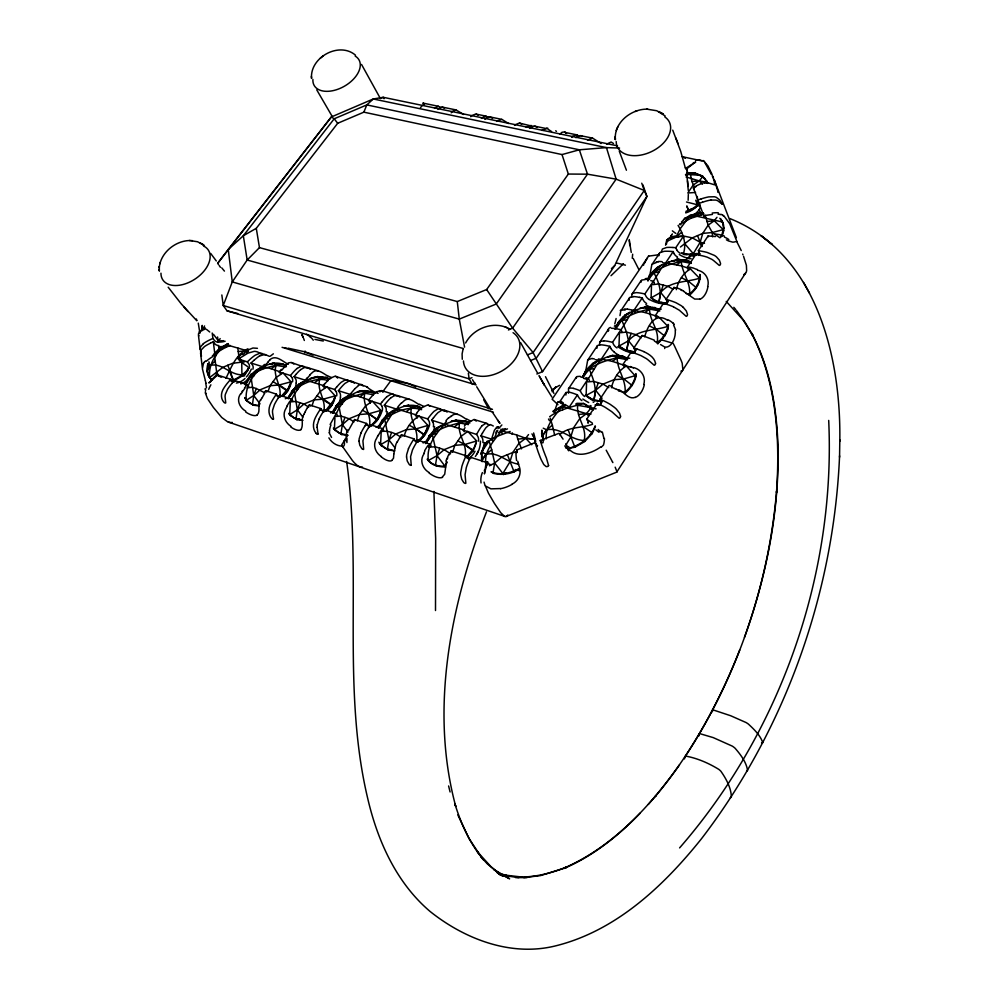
<?xml version="1.0" encoding="UTF-8"?>
<svg xmlns="http://www.w3.org/2000/svg" width="999" height="999" viewBox="0 0 999 999"><rect width="100%" height="100%" fill="white"/><g stroke="black" fill="none" stroke-linecap="round" stroke-linejoin="round"><path stroke-width="1.5" d="M201.249 354.195L200.225 348.251A9.678 6.956 -2.8 0 1 200.849 346.516L203.421 343.693M205.332 380.432L202.397 368.743L203.459 363.299M686.063 293.494L688.96 294.218C695.341 289.822 700.012 282.292 699.812 274.4M393.818 454.095L393.531 458.141L392.058 460.152M423.863 104.47L423.813 103.784A10.502 3.472 -26.9 0 0 423.626 103.372M201.486 356.243L200.624 351.598A9.69 6.856 -4.9 0 1 201.249 349.875L204.495 346.553A40.709 28.821 -4.8 0 1 210.439 343.181M393.818 453.871L395.854 444.53A27.835 18.082 -72.7 0 1 396.79 442.47L397.24 441.72M435.502 610.526L435.651 538.536L433.891 491.433M568.568 393.181L568.518 388.748M665.559 245.217L666.72 240.022M346.641 461.476C362.3 572.927 341.471 687.424 367.557 797.776C377.372 840.321 396.216 882.691 430.119 911.488C464.572 938.973 510.427 956.717 554.657 946.103C615.434 931.418 663.373 886.363 701.398 838.835L702.309 837.649C785.601 728.571 833.74 592.807 839.572 455.819M839.797 441.321C841.183 357.18 816.595 253.109 729.769 218.531M839.56 457.217L839.809 439.797M202.285 327.772L202.248 329.695L202.235 325.387L201.973 327.347M244.655 361.8L232.642 363.274L227.809 365.259L233.704 380.906L242.632 375.736L241.908 374.762C230.17 375.087 222.165 362.712 210.377 365.384L207.929 363.686C206.269 369.155 206.756 375.674 211.401 379.57L209.628 377.597C208.142 363.786 216.908 350.799 228.172 343.619L219.38 348.701L216.071 352.722L226.448 345.429L226.024 344.867M688.336 194.455L688.136 200.237M652.871 299.325L659.377 302.822L666.608 303.409L656.768 301.261L651.098 297.864L651.473 286.276M620.754 347.577L627.272 351.198L634.527 351.898L624.65 349.613L618.993 346.066L619.392 334.303M210.364 378.559C206.456 374.076 207.08 367.545 209.291 362.437L208.866 361.875M587.887 396.965L594.417 400.736L601.685 401.536L591.77 399.113L586.126 395.404L586.55 383.466M485.739 463.386C484.253 449.725 495.192 439.41 502.684 429.383L505.394 428.646M541.733 432.38L541.833 430.107L543.219 439.11L542.007 432.842M546.328 438.886C544.892 425.349 555.594 414.997 563.224 405.194L563.823 406.243L558.616 408.429L554.145 411.888L553.546 410.839L563.224 405.194M438.848 426.748L436.488 428.171L432.242 434.09L437.038 455.669L445.641 466.995C439.41 466.933 432.292 465.846 428.371 460.489C426.286 446.116 435.377 433.828 444.892 424.138L464.036 429.982M482.192 461.725L481.605 451.935L489.098 441.058L491.708 449.737L486.088 454.333L481.568 460.714L481.605 451.935L485.639 442.932L496.728 436.488L510.177 431.443M608.054 330.169L608.403 331.218M683.528 219.48L690.059 215.859L696.078 216.046L722.514 222.015L723.551 227.847L721.515 236.663C724.625 231.268 724.75 224.101 720.791 219.106L722.989 223.152M381.268 445.666L379.508 443.369L385.602 448.401L394.717 450.849L388.112 449.962L381.268 445.666L380.582 444.68L381.193 431.568C388.186 430.244 395.229 433.141 400.849 437.175M335.077 430.369L333.366 428.109L339.21 433.004L348.077 435.377L341.67 434.553L335.077 430.369L334.378 429.383L334.94 417.932M575.711 403.946L577.672 405.282C576.111 417.757 587.262 427.634 584.165 440.459L584.765 441.508L574.9 447.252L569.118 448.214C580.469 445.067 591.121 437.25 595.129 425.861M290.384 415.572L288.711 413.349L294.318 418.119L302.934 420.417L296.728 419.63L290.384 415.572L289.673 414.585L290.247 403.334M247.103 401.236L244.693 397.565C247.04 402.972 253.259 405.382 258.816 405.369L259.228 405.931L253.209 405.182L246.366 400.262C243.519 380.419 265.859 355.02 286.114 365.572M667.394 262.625L676.56 259.653L681.218 261.488C682.155 273.389 691.271 282.879 689.435 295.317C695.179 290.072 700.786 283.142 700.024 274.887M670.591 238.549L670.729 236.326L672.364 233.903M657.567 343.793C662.936 338.823 668.106 332.667 668.481 325.037L668.194 324.413C667.457 331.743 663.086 338.574 657.067 342.707C659.914 330.232 649.437 321.066 649.587 309.103L645.054 306.955L634.34 310.552L629.682 315.622L620.729 330.369M355.532 55.22C339.273 41.184 309.89 57.293 311.538 78.272M632.267 258.304L632.667 254.196M661.326 252.085L662.399 249.026L666.608 247.49A24.613 13.337 28 0 1 667.32 247.427L668.905 247.365A55.082 29.57 27.5 0 1 672.939 247.49M603.221 358.678C610.551 354.932 619.767 354.058 627.147 358.142L618.319 356.106L610.264 355.919L612.799 355.357L617.17 357.829C617.157 370.379 626.823 380.557 624.949 393.431C630.444 388.336 635.676 382.018 636.138 374.225L635.839 373.601C635.002 381.106 630.581 388.099 624.412 392.357L618.481 390.884M484.415 473.688L486.188 462.45M687.187 172.253C686.201 176.286 701.373 173.826 702.909 176.473L707.791 183.416L706.668 180.881M198.376 333.916L198.888 335.851M666.445 244.268L666.495 243.881A12.812 8.479 10.3 0 1 667.844 240.796M730.294 797.652A8.192 3.047 33.6 0 0 731.343 797.077C731.231 787.961 726.098 778.658 720.866 771.228A8.254 3.122 33.7 0 0 718.793 769.367C708.853 763.261 697.614 758.341 686.151 756.168A8.229 3.097 34 0 0 684.802 756.855L684.54 758.878M679.357 224.625L690.871 218.282L690.134 215.422L700.374 212.575L703.845 213.574M674.138 253.734L673.201 251.573L670.354 251.361A51.873 27.847 27.7 0 0 665.609 251.236A27.348 14.798 28 0 0 664.01 251.361L660.239 252.522A10.215 5.519 28.1 0 0 659.253 253.621L658.841 255.781M216.308 375.736L216.721 372.877L214.31 353.733L219.38 348.701L228.172 343.619M205.419 391.396L205.719 389.685M619.967 315.609L620.754 311.238M671.615 235.177L671.241 237.437L670.729 236.326C674.4 239.485 681.206 234.103 683.816 237.562M491.708 449.737L494.667 463.024L493.056 472.402L493.681 473.414C502.272 475.512 511.638 473.951 519.055 469.168L518.793 468.718C510.414 473.201 500.137 475.661 491.046 471.79L493.681 473.414M678.084 225.449C683.179 233.604 686.738 243.856 683.466 253.371L683.978 254.483L693.793 254.832L698.875 253.471L688.348 254.245L681.393 253.009L683.978 254.483M346.903 442.557L347.053 438.536M667.944 240.796L675.973 237.175L680.269 228.709L690.134 215.422L685.426 218.207L681.418 222.053M317.27 424.762L319.018 419.243M594.417 400.736L593.868 399.675L595.591 390.284L598.326 382.754L603.046 384.116L608.778 387.637M707.629 286.688C709.927 279.333 705.119 271.591 697.552 270.205M593.868 399.675C597.439 389.36 593.294 378.658 589.248 369.118L592.619 363.524L594.967 362.1L595.292 362.724L589.023 367.944L583.154 375.861C586.088 368.856 592.007 362.899 599.213 360.402M627.272 351.198L626.748 350.125L628.496 340.796L631.193 333.366L635.913 334.628L641.221 337.824M626.748 350.125L628.508 340.796C638.448 328.833 654.532 330.956 667.832 326.336L668.331 327.422M659.377 302.822L658.878 301.723C662.362 291.895 658.653 281.381 653.833 272.677L656.768 267.744L659.053 266.383L659.34 267.02L653.259 272.065L647.677 279.583C650.499 272.652 656.493 267.083 663.423 264.385M658.878 301.723L660.651 292.457C670.441 280.607 686.288 282.542 699.475 278.221L699.949 279.333M643.756 384.465C646.203 376.86 640.983 369.131 633.354 367.557M482.23 452.947L483.591 448.101L487.337 441.009M476.123 443.444L473.201 450.974L467.719 456.88L467.345 456.293L474.075 447.952L476.648 440.971L468.793 432.455M484.465 473.663L484.915 471.678M518.993 470.766L519.355 469.13M398.539 408.541C405.582 405.007 414.573 403.646 421.578 408.017L413.686 405.906L403.633 406.256L408.441 405.157L411.438 407.867C408.579 419.817 419.518 429.757 416.346 442.02C421.928 438.136 426.436 432.117 427.909 425.437L420.242 417.082M336.263 414.11C341.82 399.163 359.141 384.465 374.95 393.406L367.332 391.371L357.517 391.733L362.2 390.646L364.872 393.231C361.613 404.845 372.427 414.722 369.23 426.66C374.737 422.864 379.245 416.97 380.781 410.414L373.414 402.347M687.025 173.164L686.763 173.988A6.069 4.171 -53.9 0 1 686.35 174.9L685.489 174.713M334.59 398.201L331.643 405.307L326.248 410.876L325.849 410.302L333.691 400.399L335.177 395.879L327.984 387.962M214.31 353.733L225.487 347.477L226.199 344.68L248.464 351.173M585.814 370.579L587.662 360.302L597.19 346.029M649.887 274.912L651.835 264.747L659.44 253.321M281.693 395.941L288.286 388.236L291.021 381.805L284.003 374.026M463.199 348.539L462.1 353.921L462.275 359.278M491.608 438.998L494.38 430.319L496.84 426.985A13.287 5.245 85.6 0 1 498.563 427.072M485.239 470.429L487.712 461.738L486.213 462.35L470.379 457.205L468.206 462.287A52.635 27.235 -81.5 0 0 467.632 463.761L467.195 464.922A31.319 16.346 -81.7 0 0 466.271 467.707L465.072 474.775L465.846 483.179A1.811 0.849 43.2 0 1 465.459 483.379A1.961 0.912 41.1 0 1 463.686 482.455L461.738 479.283L460.764 474.962A10.702 5.769 -81.7 0 1 460.764 472.302L461.913 466.271A45.617 23.689 -81.5 0 1 464.635 458.991L466.021 455.781L451.098 450.936L449.088 454.857M548.563 465.497L546.403 457.992A10.739 1.111 67.7 0 1 545.367 455.457L543.568 450.799A43.844 5.245 67.6 0 1 541.158 443.381L540.247 440.459L559.053 433.304M693.793 254.832L693.294 253.709L700.162 242.257L702.772 233.391L708.179 225.112L714.223 220.767L716.982 217.282M647.689 109.141C631.568 108.666 613.811 122.44 615.359 139.585L615.222 136.763L615.322 139.473M644.68 336.813C648.089 324.063 655.968 312.362 667.494 320.217M676.323 289.673C678.159 281.306 682.841 273.251 690.471 268.981L699.475 278.221M611.475 387.712C613.411 378.933 618.418 370.604 626.311 365.996L635.963 376.673M452.709 451.973L454.807 445.354L460.964 436.401L467.819 431.393M446.441 461.188L444.717 474.238L442.32 477.01M404.183 436.201C406.206 427.797 411.75 420.292 419.293 416.034M357.28 420.941L359.353 414.56L365.509 405.956L372.365 401.186M312.025 405.769L313.961 399.912L320.105 391.483L326.96 386.825M318.044 433.966L317.12 427.272M268.094 391.483L270.017 385.726L276.136 377.46L283.004 372.914M225.949 378.321C231.468 366.995 235.739 354.67 247.927 348.776M482.392 433.179L480.944 435.789L491.558 439.16L494.642 437.899L496.328 433.379M744.467 637.337C766.483 575.811 779.62 510.514 777.984 444.98L778.021 446.466C776.673 407.505 770.154 367.694 751.473 333.017L752.647 335.04L742.994 319.83L726.223 301.398M660.651 292.445L663.286 285.115L668.006 286.301L673.289 289.41M391.571 432.542L388.911 439.872L387.437 448.976L388.112 449.962M450.574 453.796L444.155 449.65L439.747 448.214L437.038 455.669L435.502 464.91L436.151 465.909M308.691 407.142L303.933 404.033L299.937 402.722L297.352 409.815L296.016 418.656L296.728 419.63L299.613 418.906M354.008 421.903L349.126 418.731L344.992 417.382L342.37 424.6L340.971 433.566L341.67 434.553M264.81 392.832L256.306 388.524L253.746 395.504L252.485 404.208L253.209 405.182M616.246 130.544L616.833 128.983M426.136 443.356L432.904 432.555L441.246 425.337M486.488 511.813C450.824 604.407 429.383 708.641 455.744 806.43L454.97 804.058C461.101 824.063 469.992 843.506 483.391 859.727L481.143 857.08L487.2 863.735L500.249 874.774L496.99 872.464M260.452 399.975C257.005 404.37 260.989 411.263 257.143 414.96M391.795 412.237L391.408 411.65L393.768 410.277L385.552 417.37L378.758 427.947L378.371 427.372C381.493 419.468 387.812 412.749 395.779 409.69M348.439 430.494L354.558 419.555L366.533 423.451L367.844 425.387A5.807 3.721 -71.6 0 0 370.092 426.598M739.697 650.062C719.13 702.759 691.57 753.096 655.182 796.565L656.131 795.416L648.289 804.432M447.302 458.878L447.727 457.842M614.947 329.245C617.382 321.94 623.014 315.884 629.745 312.3L621.503 319.443L615.784 327.16M218.594 264.66L217.657 263.324L228.247 249.488L243.331 235.752L256.281 228.309L337.687 123.289L363.861 112.163L366.808 104.907L373.276 98.976L383.266 97.303L617.532 145.866M348.139 396.141L339.735 402.672L332.942 413.049L332.542 412.475C335.701 404.757 341.933 398.289 349.638 395.08M584.765 441.508L592.257 433.479L595.466 426.473M303.958 414.285C300.512 418.856 303.921 425.312 300.899 429.607M330.132 424.463L336.238 413.598L324.525 409.79L322.665 412.637A42.358 27.435 -71.8 0 0 318.981 419.218M289.51 396.453L288.599 398.626L288.187 398.052C291.159 391.046 296.691 385.164 303.384 381.606L295.392 388.461L289.198 396.029M408.479 448.688L406.718 454.408A10.415 6.444 -72.6 0 0 406.568 456.98M411.213 465.134L410.577 456.705L412.462 450A43.869 26.461 -72.4 0 1 416.133 443.169L417.932 440.159L430.094 444.318M261.713 367.22L255.794 370.567L248.626 377.784L249.35 378.758L245.642 384.652L245.217 384.091C248.252 377.222 253.709 371.453 260.314 367.944M360.976 433.054L359.19 438.661A10.24 6.593 -71.8 0 0 359.053 441.196M425.749 442.769C428.833 434.677 435.252 427.697 443.494 424.812M418.593 440.447L418.968 441.021L424.425 435.239L427.36 427.859M497.14 431.518L497.714 430.332M536.863 374.001L542.557 371.653L614.697 265.622L646.902 196.441L642.881 184.84M371.453 425.124L371.84 425.699L377.26 420.03L380.207 412.787M424.038 453.808C419.28 460.402 422.652 468.968 429.283 472.639M643.543 265.147L643.843 264.535M617.994 126.486L617.22 128.034M291.383 381.805A16.833 10.452 -74 0 1 282.13 396.478L287.462 391.059L290.422 384.091M304.895 412.312L305.394 411.376A54.008 36.364 -73.7 0 1 307.43 407.604M644.492 263.224L644.855 262.525M658.816 254.733L648.538 256.144M587.912 379.483L597.04 364.448L601.86 359.153L612.524 361.413L626.311 365.996M652.797 282.405L661.575 267.932L665.184 264.023M381.83 430.344L391.808 414.348L397.127 409.028L416.421 414.972M291.046 400.549C294.73 392.907 299.638 385.714 306.206 380.257L324.213 385.801M644.992 262.262L645.841 260.702M286.963 406.431L287.375 405.681M377.684 436.213L378.209 435.252M478.583 441.158A5.957 3.034 -83.3 0 0 477.797 436.413L476.585 434.415L478.471 431.081A41.334 21.341 -82 0 1 482.155 425.562M240.846 393.519C235.901 399.625 239.598 407.692 245.729 411.138M515.496 469.493L514.135 471.965L507.392 454.695L512.812 452.497L517.095 452.135M645.079 279.595L641.758 280.032L640.996 282.205M646.091 260.264L647.464 257.942M581.868 400.611A6.031 2.198 38.4 0 1 578.471 396.89L577.422 394.867L574.949 393.931A57.068 19.393 38.8 0 0 571.465 392.744L570.117 392.382A25.499 8.754 39.1 0 0 569.53 392.245L566.121 392.407L565.871 395.042M201.835 330.694L204.57 325.949M213.449 334.29L218.656 341.183L220.155 338.586M633.016 311.188L625.074 315.072L615.983 328.771L614.535 328.459M447.277 462.2L444.98 465.996C438.486 466.933 431.218 464.523 427.222 459.14L429.033 461.488M498.701 428.496L501.873 424.937M506.168 472.989L503.496 474.488L502.872 473.476L509.902 461.913L512.812 452.497L518.906 443.394L525.686 438.286L528.533 434.577M565.958 444.905L570.704 437.125L573.626 427.722L579.72 418.668L586.5 413.648L591.183 407.679L583.566 403.459L576.798 403.321M307.517 407.704L309.328 404.857L320.791 408.579L322.153 410.514A5.707 3.771 -70.6 0 0 324.213 411.7M399.55 437.724L401.423 434.79L413.948 438.861L415.234 440.821A5.894 3.634 -72.3 0 0 418.094 441.908M465.621 342.969C473.713 327.809 494.692 320.179 509.927 329.208M264.123 393.057L265.659 390.659L276.398 394.155L277.784 396.066A5.619 3.834 -69.7 0 0 279.233 397.152M368.519 427.597L370.379 424.7L382.355 428.596L383.604 430.519M364.672 426.348L366.533 423.451M413.948 438.861L412.125 441.833A43.619 26.324 -72.4 0 0 408.441 448.663M289.648 401.873L291.483 399.051L280.007 395.329L278.134 398.114M380.457 431.506L382.355 428.596M464.285 431.693L463.349 430.219L464.997 427.684M245.13 384.69C251.323 369.792 268.569 367.132 282.492 363.748L286.426 366.009M428.259 446.578L429.932 444.056M745.591 273.014L616.708 472.152L506.068 516.52M684.577 757.417C736.55 678.171 768.593 585.751 776.573 491.296L776.485 492.47C780.231 439.011 776.623 382.854 752.11 334.24L753.196 336.338L745.254 322.615L736.65 310.714M507.779 515.034L506.58 516.296A13.224 5.22 86.3 0 1 504.47 516.258L500.786 512.774L494.455 503.471L488.399 493.081L485.414 485.939L490.921 488.848L500.524 488.561M242.07 391.521L242.67 390.621M288.137 398.676L294.006 389.697L297.727 389.498M580.207 376.323L576.96 376.548L576.223 378.196M588.024 422.702L588.473 422.015M601.935 401.66L600.799 403.384A6.044 2.173 37.7 0 0 601.123 401.211L599.999 399.138L609.103 385.402L611.663 386.413M635.963 350.237L634.377 352.647A5.982 2.685 32.3 0 0 634.902 350.149L633.841 348.052L642.195 335.439L654.345 340.184M668.031 301.773L666.508 304.058A5.907 2.797 33.4 0 0 667.032 301.473M698.726 255.357L699.874 253.634M332.53 413.124L343.206 398.426L343.893 399.425M587.337 420.354L586.688 419.243L597.227 403.334L602.21 405.731A43.944 15.122 38.7 0 1 605.032 407.23L611.588 411.563A10.702 3.609 38.7 0 1 613.648 413.374L619.155 418.269A1.823 1.236 -79.5 0 0 620.566 416.171M624.325 367.058A5.919 3.109 20.9 0 0 624.1 366.483L622.989 364.448L631.143 352.123L634.228 353.109A44.343 19.268 33.3 0 1 641.146 355.706L646.39 358.653A10.577 4.583 33.3 0 1 648.551 360.327L654.17 365.247A1.798 1.186 -80.5 0 0 655.556 363.199M656.368 318.169A5.869 3.072 24.8 0 0 656.193 317.794L655.244 315.746L663.461 303.334L666.545 304.27M667.07 301.473L666.096 299.35L674.013 287.412L676.56 288.311M688.448 270.217A5.757 3.284 21 0 0 688.199 269.493L687.25 267.407L695.791 254.52L701.211 255.557A36.901 20.055 27.4 0 1 707.267 257.18L711.75 259.29A10.377 5.544 27.5 0 1 713.86 260.789L719.268 265.409A1.773 1.111 -85.7 0 0 720.554 263.449L719.342 260.127L716.445 256.868A10.315 5.794 27.6 0 0 714.322 255.369L707.167 252.46A42.358 22.989 27.3 0 0 704.008 251.686L698.376 250.612L708.104 235.939L715.484 236.576M230.769 381.006C237.874 378.296 244.842 374.076 249.076 367.595M320.791 408.579L318.943 411.426A42.283 27.398 -71.7 0 0 315.247 417.994C312.924 422.764 312.425 429.158 316.196 433.341M570.004 408.341L569.28 407.055L577.422 394.867M584.602 396.503A6.019 2.06 39.6 0 1 581.231 392.719L580.207 390.709L588.423 378.409L585.851 377.647M601.848 360.751L601.123 359.403L609.865 346.341L607.192 345.754A43.119 18.606 33.6 0 0 601.261 344.83L597.864 345.417A10.452 4.495 33 0 0 597.052 346.266L596.878 348.301M616.97 347.939A5.957 2.585 34.3 0 1 613.548 344.368L612.562 342.295L620.991 329.695L616.008 328.671M634.615 311.638L633.94 310.314L642.245 297.889L639.572 297.352M649.2 299.588A5.894 2.635 35 0 1 645.903 296.066L644.879 293.943L653.346 281.281L650.761 280.632M665.958 264.186L665.471 263.149L673.201 251.573M676.723 249.85L675.786 247.702L683.341 236.401M560.239 401.061L565.871 392.657M568.643 388.536L576.373 377.035M599.887 342.008L608.316 329.445M621.216 310.239L629.52 297.877M632.155 293.956L641.133 280.594M378.309 428.184L389.073 413.049L389.735 414.061M648.663 255.906L552.122 399.213L557.966 404.682M425.736 443.618C432.692 427.872 451.061 425.624 465.671 421.103L469.792 423.126M206.331 393.556L205.245 392.582L207.43 398.576L213.361 407.417L221.766 417.495L227.547 421.753A12.063 9.103 -38 0 0 231.381 422.54L232.268 422.415M276.398 394.155L274.525 396.94A41.721 28.009 -70.8 0 0 270.779 403.359C268.394 408.054 267.994 414.373 271.753 418.481A1.686 0.762 43.1 0 0 272.59 419.143M647.926 281.081C655.094 266.721 672.215 263.574 686.438 260.215L690.821 262M583.291 377.585C590.609 362.749 608.441 360.414 622.739 356.168L623.264 357.242M542.707 437.362L542.082 436.326L546.665 429.82L552.36 425.149L550.199 418.119M476.211 384.952L227.048 310.839L223.239 305.519L232.268 281.918L247.165 260.027L259.465 247.627L457.28 301.561L486.638 289.535L568.344 174.051L562.025 154.57L363.861 112.163M481.568 460.714L486.063 454.333C498.526 451.386 507.13 463.099 518.856 464.11M555.019 409.902L557.667 402.31M542.082 436.326L546.678 429.832C560.664 426.748 570.504 440.247 584.165 440.459M347.165 436.388L341.658 444.942A113.399 71.428 -73.9 0 0 343.032 447.227L352.123 460.127A106.831 67.108 -73.6 0 0 354.47 462.899L357.717 465.859L360.939 467.17A11.351 7.218 -71.4 0 0 362.487 467.057M721.241 236.001L719.954 237.799L712.287 232.53L708.179 225.112L705.132 215.247M679.457 764.897C649.387 807.18 612.225 847.252 563.786 868.206L565.971 867.232C550.936 873.401 534.827 877.259 518.506 877.097L521.815 877.022L503.858 874.962L508.878 876.21L497.477 872.751M199.201 331.905L200.212 330.781A13.024 8.966 13.7 0 1 200.699 330.419M383.466 390.771L390.834 380.719A26.811 17.008 -74.1 0 0 391.258 380.769L392.532 380.869M217.657 263.324L331.331 116.97L373.276 98.976L606.455 147.615L619.567 148.052M244.505 388.037L247.115 384.64L248.464 386.526A5.457 3.996 -50.2 0 0 248.876 387M432.867 422.152L431.618 420.179L433.491 417.744M429.458 425.512A5.882 3.521 -74.5 0 0 428.883 420.904L427.634 418.918L429.508 416.496A42.67 25.624 -72.9 0 1 434.078 411.288L437.887 408.928A10.327 6.319 -74.4 0 1 439.572 408.753L444.33 411.226M552.072 391.695L555.806 386.738M417.17 418.082A5.794 3.946 -62.5 0 0 416.733 417.058L415.434 415.06L417.332 412.649M373.276 394.63L368.494 400.212L380.444 403.983L382.342 401.61M385.589 407.155L384.303 405.207L386.201 402.834A41.946 26.236 -72.2 0 1 390.859 397.764M324.625 388.099A5.619 4.108 -61.3 0 0 324.388 387.724L322.977 385.801L324.837 383.479M367.545 387.038L350.562 381.019A10.015 6.456 -72 0 0 348.826 381.168L344.955 383.429A41.259 26.598 -72.4 0 0 340.309 388.386L338.386 390.671L350.075 394.38L354.795 388.823M280.632 373.876L279.221 371.953L281.318 369.343M384.303 405.207L396.503 409.066L398.439 406.693M322.977 385.801L334.653 389.498L336.551 387.175M295.991 374.375L294.068 376.648L305.257 380.194L307.143 377.897M210.115 381.443L208.903 382.979L217.482 375L230.669 379.295L232.08 381.193A5.495 4.083 -57.3 0 0 233.179 382.118M279.221 371.953L290.459 375.512L292.382 373.239A40.484 27.06 -71.5 0 1 297.103 368.406M232.118 383.092L234.353 380.482L247.115 384.64M706.93 181.543C703.296 175.275 695.466 173.202 688.673 173.451L688.398 172.79L695.354 173.127L702.909 176.473L699.225 180.894L693.231 185.015L687.787 193.007L695.566 192.445M652.172 264.161L656.58 262.45M446.403 421.403L444.155 424.15L431.618 420.179M587.924 359.815L592.245 358.366M204.221 362.287L205.469 360.964M260.627 368.369L250.761 376.611L250.337 376.036M210.926 380.482L217.357 373.963L218.781 375.924M230.669 379.295L227.173 383.466A48.389 35.24 -58.8 0 0 226.236 384.677L225.512 385.639A28.759 21.116 -58.9 0 0 223.963 387.962C221.029 392.083 220.23 398.314 223.901 402.247A1.686 0.749 44.1 0 0 224.538 402.772A1.823 0.749 43.6 0 0 225.737 402.859L225.075 396.653A9.84 7.18 -59.2 0 1 225.374 394.318L227.647 389.173A42.045 30.694 -58.9 0 1 232.155 383.141M292.282 392.607L291.571 391.633L298.801 384.278L306.206 380.257M679.595 847.901C780.768 731.693 835.851 574.388 828.695 420.417M482.18 425.649L485.914 423.301L489.71 425.025M253.933 360.314L251.024 363.024L262.387 366.621L264.498 364.435M420.142 409.428L420.404 409.165A28.646 18.244 -73.5 0 1 422.04 407.567L427.51 405.007L440.734 409.028M469.055 422.302L474.001 419.468L487.375 423.564M623.451 263.699L611.013 275.712M354.982 388.623L358.479 385.639M309.915 374.812L310.165 374.563A27.522 17.57 -71.5 0 1 311.788 373.052C316.621 367.582 322.727 373.151 327.26 375.774M373.476 394.43L377.085 391.458M640.284 813.036C618.369 835.688 593.244 855.956 564.073 868.431L566.258 867.582L540.584 875.586L523.776 877.621M242.632 375.736L248.089 370.292L247.665 369.717M745.042 273.651L743.743 274.663M242.432 353.658L238.112 356.905L238.411 359.028L247.327 361.85L249.588 359.74A40.01 29.158 -59.7 0 1 255.107 355.257L259.628 353.334A9.753 7.218 -60.5 0 1 261.638 353.309L265.909 355.232M611.438 268.619L614.697 265.622M215.06 361.126L210.377 365.384L206.993 371.353L207.73 372.327M451.86 111.563L456.006 109.927L463.623 114.473M209.628 377.597L222.989 367.257L227.809 365.259M248.626 377.784L250.849 375.836L254.383 375.587M680.419 247.028L692.282 237.874L702.772 233.391L712.287 232.53L723.251 229.62L723.738 230.757M695.654 206.631L695.916 207.28L691.258 209.952L686.238 212L685.963 211.351L693.406 208.117L697.702 204.845L697.314 196.503M560.164 134.341L561.301 133.454M681.618 232.305L676.011 237.163L682.966 235.901L692.282 237.874L700.162 242.257L704.495 243.257M387.025 396.603L390.884 394.268A10.165 6.481 -73.7 0 1 392.619 394.118L396.665 396.054M390.871 397.814L394.73 395.467M541.995 130.407L542.957 129.658M489.473 465.809L494.667 463.024L501.973 456.893L507.392 454.695M559.565 434.79C568.581 426.223 581.768 428.421 592.619 424.238M588.149 139.81L592.582 138.112L599.175 142.295M450.974 416.633C455.931 410.801 462.112 416.733 466.733 419.505M285.564 364.835L288.723 362.812L291.258 362.487L307.018 368.094M586.126 395.404L595.591 390.284L603.046 384.116L613.923 379.732L623.813 378.933L635.439 375.599M320.304 58.229L323.376 55.732M572.452 136.563L575.736 134.84A9.703 5.582 -79.4 0 1 577.185 134.952L579.457 136.413M291.571 391.633L294.006 389.697L297.352 409.815L302.872 417.132M300.736 369.593L304.683 367.382A9.853 6.581 -71.2 0 1 306.456 367.27L318.406 370.904M297.128 368.456L301.074 366.258A9.84 6.681 -72.8 0 1 302.847 366.146L304.083 366.446M503.496 474.488L505.831 472.689M612.524 361.413L617.17 357.842M482.017 117.82L485.327 116.171L488.823 117.47M485.639 118.569L488.948 116.92A9.428 5.657 -79.9 0 1 490.409 117.045L492.557 118.444M600.699 446.965C592.095 453.096 577.772 458.404 569.542 449.65M634.34 310.552L645.054 312.512L649.562 309.116L654.957 307.63L659.577 309.99L650.524 307.655L639.922 308.167M270.18 356.218L273.364 353.821M454.582 426.71L459.577 423.002L468.444 424.587M676.847 264.747L681.218 261.501L686.438 260.215L686.912 261.313L691.033 262.487M693.219 163.736L686.4 169.081L685.114 167.932M566.483 448.164L568.768 446.503M336.601 406.905L335.914 405.919C345.954 397.59 358.728 394.555 371.091 391.496L371.765 392.495M335.914 405.919L338.574 404.021L342.482 403.846M406.406 411.476L411.438 407.867L417.594 406.056L418.244 407.068M238.561 358.928L247.952 353.147L254.27 351.361A12.188 9.341 -39.6 0 1 258.129 352.235L259.79 353.147M244.318 352.31L245.554 351.461M350.924 394.405L359.815 396.74L364.872 393.231L373.464 394.755M471.59 115.659L475.724 114.048L486.451 116.209M269.693 359.865C275.374 354.558 281.593 360.564 286.651 363.386A9.378 2.373 31.8 0 0 288.299 364.298M694.155 163.074L695.604 162.088M314.722 382.48L319.805 379.058L326.086 377.397L329.82 379.27M659.34 267.02L661.388 265.01M595.292 362.724L597.614 361.163M212.4 355.706L214.86 354.108L213.311 341.77L210.402 343.144M262.899 366.558L271.066 368.681L276.161 365.334L285.889 367.07M382.392 421.678L381.73 420.679C393.294 413.024 407.43 404.982 421.603 409.677M381.73 420.679L384.615 418.806L388.723 418.681M294.018 389.685C303.908 383.191 316.233 376.798 328.271 380.569M246.366 400.262L253.746 395.504L260.177 389.785L270.017 385.726L279.283 384.965L291.021 381.805M512.012 484.178C519.268 480.694 522.165 472.052 518.593 464.872A12.987 3.596 72.8 0 1 518.144 463.299M289.673 414.585L297.352 409.815L303.933 404.033L313.961 399.912L323.376 399.138L335.177 395.879M549.662 416.683C559.677 409.328 571.89 406.83 583.566 403.459L593.069 410.04L591.183 407.679L577.672 405.282M334.378 429.383L342.37 424.6L349.126 418.731L359.353 414.56L368.906 413.761L380.781 410.414M551.635 389.997L559.477 385.327M429.732 436.95L429.083 435.951L432.242 434.09L436.551 434.028M429.083 435.951L432.23 434.103M589.722 434.965L592.257 433.479L591.658 432.417L583.641 426.873M380.582 444.68L388.911 439.872L395.841 433.928L406.281 429.695L415.971 428.883L427.909 425.437M668.106 238.823L669.717 238.062M651.098 297.864L660.639 292.457L667.919 301.298M259.578 356.006L264.847 354.395L269.131 356.231M247.64 350.149L252.922 348.014L257.442 348.314M618.993 346.066L628.496 340.796L626.485 332.093L621.915 320.329C631.68 313.249 643.443 310.427 654.957 307.63L655.456 308.728M428.371 460.489L437.038 455.669L444.155 449.65L454.807 445.354L464.66 444.53L476.648 440.971M695.729 200.237L697.939 206.194A5.757 4.233 -22 0 0 698.776 202.198L693.393 187.937L696.116 186.538M685.651 218.694L688.049 217.47L687.762 216.82M703.296 213.224L695.579 214.435L690.621 216.546L690.134 215.422M695.516 162.138L686.101 168.069L686.937 170.305A5.295 3.634 -53.9 0 1 687.125 170.941M600.561 341.383L603.995 340.846M553.546 410.839L565.284 405.582M498.076 432.679L507.492 428.883M212.213 333.017L212.899 338.411L209.99 339.785A39.623 28.059 -4.8 0 0 203.334 343.631M508.416 329.982L512.624 328.134L616.133 179.146L606.455 147.615L579.345 149.8L562.025 154.57M380.457 98.526L383.266 97.303L384.053 98.726M690.871 218.282L703.508 214.261M225.487 347.477L230.27 345.492M471.978 377.672L469.13 378.846L223.239 305.519L221.84 294.967M527.422 354.895L533.116 352.56L644.28 190.459L641.758 183.204M475.287 383.229L472.452 384.39L469.13 378.846L468.356 373.251M530.556 360.552L536.226 358.229L646.902 196.441L644.28 190.459L616.133 179.146L587.499 174.176L568.344 174.051M635.264 397.302C628.521 400.012 624.263 391.845 618.743 389.722M204.395 328.346L205.344 327.972M516.895 452.634L516.795 449.962L535.202 442.507L536.351 444.518M490.034 464.885L491.021 464.485M536.426 446.103L537.549 445.641A6.069 0.787 68 0 1 536.313 444.355M699.612 299.076L694.705 299.063L683.603 291.346M697.876 200.012L701.248 198.851M704.42 217.432L699.113 203.346L702.497 202.185M446.316 423.638L456.256 420.154L465.671 421.103L468.219 422.677L467.844 422.09M636.863 110.877L635.127 111.451M307.605 379.795L317.445 376.598L326.086 377.397L328.471 378.883L328.072 378.309M690.072 215.846L700.374 212.575L700.861 213.711M622.739 356.168L617.17 357.829L627.572 359.74M323.651 411.813C326.823 400.174 316.171 390.347 319.805 379.058L317.445 376.598L310.414 378.321L310.814 378.896M223.714 341.096L218.656 341.183M671.465 260.889L682.005 260.314L686.912 261.313M279.52 397.427C282.705 386.089 272.165 376.298 276.161 365.334L274.088 362.987L271.928 363.511L283.192 364.747M465.034 456.406C467.844 444.405 456.993 434.815 459.577 423.002L456.256 420.154L451.311 421.253L461.613 420.929L466.296 422.127M704.632 183.204L706.555 182.867M685.926 175.025L695.354 173.127L695.804 174.263M671.678 261.376L674.337 260.889M686.276 173.888L688.673 173.451M221.054 341.084L223.401 340.659M272.34 364.073L269.63 364.073M326.773 378.396L322.465 377.31L312.874 377.684M703.696 215.697L712.462 214.423M607.879 357.005L610.576 356.543M672.739 237.337L674.662 237.075M651.523 284.827L658.591 283.941L663.286 285.115M658.778 272.115L653.833 272.677L649.787 275.162L650.287 276.261M502.097 434.315L501.848 430.931L516.658 434.952L517.782 439.16L525.661 438.274L534.627 439.21L535.651 444.218L534.065 437.437L531.955 433.878M710.951 200.075L715.546 200.075A10.165 7.343 -20.8 0 1 717.682 200.724L722.14 204.146M578.571 414.498L586.475 413.648L590.971 414.148L586.5 413.648L562.462 406.568L562.762 409.827M619.442 332.842L626.485 332.093L631.193 333.366M706.78 221.528L714.223 220.767L723.251 229.62M247.04 387.812L252.435 387.275L256.306 388.524M237.75 347.864L238.249 351.536L245.592 350.824M290.322 401.923L295.941 401.423L299.937 402.722M626.823 319.917L621.915 320.329L617.956 322.652L618.481 323.738M690.321 174.051L691.92 181.493L699.225 180.894L707.342 182.293M677.047 236.838L677.784 236.775M586.6 381.98L593.618 381.406L598.326 382.754M335.015 416.508L340.871 416.046L344.992 417.382M428.946 447.14L435.339 446.778L439.747 448.214M594.105 368.843L589.248 369.118L585.377 371.253L585.938 372.315M190.572 240.522C175.637 240.372 160.539 252.597 159.216 267.769L159.316 266.521L159.353 271.129M611.413 328.284L614.348 328.434M624.363 308.978L627.272 309.128M633.678 296.603L630.219 297.227A10.34 4.72 33.6 0 0 629.37 298.127L629.133 300.249M515.534 877.597L527.035 877.634M558.478 401.998L559.552 402.135M646.628 109.116L656.78 110.739L665.109 115.896M686.438 260.215L676.56 259.653L677.047 260.751M189.448 240.497L197.565 241.758L203.796 245.205M654.957 307.63L645.054 306.955L645.554 308.042M672.939 247.49L675.786 247.702M392.694 380.881L393.269 380.919A148.189 92.932 -69.7 0 1 396.89 381.281L408.828 383.716L415.796 386.863M518.831 877.609L502.859 875.436L507.842 876.71L501.436 874.899M666.083 263.049L681.555 265.896L690.471 268.981M192.42 240.659L191.346 240.547M440.984 107.667L438.136 106.281L434.852 108.042A27.435 14.823 -88.1 0 0 434.553 108.354M718.805 214.261L720.903 214.623M516.658 434.952L525.686 438.274L534.627 439.21M592.432 138.087L580.132 135.602L576.298 137.363A40.822 23.239 -78.4 0 0 575.861 137.7M533.141 126.436L519.293 123.039L515.297 124.713A25.612 15.984 -80.2 0 0 514.522 125.399M531.118 125.424L526.673 127.073A40.16 23.664 -78.6 0 0 526.223 127.41M682.067 156.643L703.246 161.176M508.566 123.514L501.885 119.393L497.265 120.979A25.4 14.735 -77 0 0 496.815 121.403M662.712 262.774L665.471 263.149M627.472 309.153L633.94 310.314M284.865 347.714L286.164 347.889M687.861 260.414L687.025 260.289M690.084 256.93L688.873 256.718M287.924 348.151L303.634 351.536L313.012 355.107M598.376 358.928L601.123 359.403M649.587 309.103L659.839 311.001M681.243 261.488L691.37 263.374M314.922 339.41L323.289 341.034M438.648 106.331L422.802 103.072L423.526 103.421M442.345 107.105L455.869 109.89M490.072 116.945L501.735 119.356M534.84 126.199L546.578 128.621A11.314 6.431 -78.3 0 0 543.156 130.457M564.872 132.392L576.835 134.865M644.879 293.943L642.22 293.406A42.582 19.48 33.7 0 0 636.276 292.607L632.854 293.306A10.327 4.808 35.1 0 0 632.005 294.218L631.63 297.202M686.076 176.985L699.225 180.894L702.497 184.203M519.83 123.102L521.64 124.251M476.286 114.111L478.109 115.26M687.25 267.407L689.972 268.044M612.562 342.295L609.889 341.708A43.057 18.606 33.5 0 0 603.958 340.796M616.545 262.974L625.436 265.16M682.692 156.718L685.264 158.329M227.048 310.839L237.712 313.511M686.513 202.01L697.702 204.845M580.681 135.652L582.28 136.426M622.989 364.448L625.724 365.172M645.054 312.512L658.778 316.82M660.826 339.648L673.101 343.331A116.234 50.899 34.6 0 1 674.387 345.741L680.956 359.965A109.54 47.865 34.4 0 1 682.192 363.236L682.904 369.905A11.726 5.245 33.1 0 1 680.943 371.141M349.9 381.081L335.09 376.173L329.47 378.584A27.722 18.581 -74.9 0 0 327.847 380.119M419.393 404.72C414.535 402.172 408.279 395.729 403.159 401.66A28.434 17.183 -70.3 0 0 401.511 403.234M463.449 348.576L232.268 281.918L228.247 249.488L331.331 116.97L334.203 118.781L337.687 123.289M655.244 315.746L657.454 316.408M666.096 299.35L669.18 300.274A43.781 20.18 33.4 0 1 676.048 302.759L681.243 305.682A10.44 4.958 33.8 0 1 683.291 307.38M633.841 348.052L636.937 349.026M492.47 409.34L305.182 351.985M282.08 347.315L493.419 412.225M394.742 395.454A10.177 6.369 -72.2 0 1 396.453 395.304L409.777 399.375M433.516 417.794A42.545 25.537 -73 0 1 438.062 412.55L441.858 410.164A10.352 6.219 -72.9 0 1 443.544 409.99L457.667 414.298M393.806 394.405L381.481 390.559L383.179 391.908M271.066 368.681L280.307 371.915M359.815 396.74L369.555 400.149M415.434 415.06L427.634 418.918M463.349 430.219L476.585 434.415M630.332 366.521L631.655 366.958M348.052 380.144L346.853 379.857A10.002 6.556 -73.6 0 0 345.105 380.007L341.221 382.267A41.221 26.586 -72.4 0 0 336.576 387.212M231.506 380.981L234.403 381.93M276.261 395.554L280.369 396.89M320.267 409.877L323.901 411.064M366.458 424.925L370.254 426.161M414.36 440.522L418.331 441.808M466.258 457.417L470.017 458.628A5.994 3.184 -81.4 0 1 467.27 457.729M228.384 422.065L504.957 516.483M291.82 362.612L293.843 364.048M335.789 376.311L337.662 378.097M428.334 405.157L429.745 406.056M474.612 419.58L476.198 421.128M580.207 390.709L577.734 389.772A53.634 18.282 38.8 0 0 573.651 388.424M307.655 367.557L310.202 369.23M351.735 381.293L354.345 383.154M397.614 395.592L399.85 397.053M507.604 327.947L505.194 326.96M444.667 410.252L447.115 412.088M498.339 873.238L500.924 874.3L496.903 872.214M561.688 402.872L563.086 403.496M593.718 402.322L593.031 402.01M591.246 406.044L590.097 405.532M680.843 290.035L682.055 290.584M673.413 306.805L679.42 310.289L686.188 316.346A1.786 1.124 -84.2 0 0 687.499 314.36L686.325 310.989L683.316 307.367M599.999 399.138L604.807 401.436A38.212 13.212 38.7 0 1 610.227 404.37L614.373 407.342A10.752 3.934 38.9 0 1 616.408 409.165L619.542 413.161L620.529 416.183M643.843 351.648C648.751 353.946 654.457 357.455 655.506 363.211M543.231 428.184L546.665 429.82M727.909 240.759L732.654 242.133A18.694 12.113 80.6 0 0 736.55 241.184L741.246 250.562M681.468 277.71L688.311 281.194L696.49 287.749M499.175 874.175L502.847 876.073L498.226 873.151M547.814 129.058L551.585 131.568M649.55 325.936L656.443 329.495L664.747 336.076M496.64 872.065L509.64 878.808L493.956 869.542L498.289 872.676L490.946 866.633L477.397 851.772L479.57 854.47L469.105 838.661L457.817 814.897M616.858 375.299L623.813 378.933L632.255 385.539M481.605 451.935L486.063 454.333M457.892 440.871L464.647 444.518L473.201 450.974M561.126 401.436L563.111 402.822M409.353 425.299L415.971 428.871L424.425 435.239M362.437 410.252L368.906 413.748L377.26 420.03M317.033 395.691L331.643 405.307M273.089 381.593L287.462 391.059M661.488 112.999L658.853 111.563L659.527 111.925M564.81 404.383L569.28 407.055M200.012 242.769L203.022 244.618M601.011 143.481L599.775 142.707M592.32 423.052L586.688 419.243M350.224 381.293L351.348 382.068M323.389 399.113L330.944 404.32M279.295 384.952L286.763 390.072M415.984 428.871L423.763 434.228M368.918 413.748L376.586 419.031M238.249 351.536L238.749 355.219L241.746 362.55L247.852 366.758M464.672 444.505L472.564 449.962M306.618 334.203L309.865 336.601M565.834 132.78L566.508 133.404M260.24 353.459L261.164 354.17M202.322 244.081L204.445 245.717M724.088 216.096L729.707 223.739L736.275 239.897M660.576 344.568L664.622 346.94A12.65 7.38 -78.2 0 0 672.302 342.732A12.65 7.38 -78.2 0 0 675.262 330.307M290.846 426.236C284.915 422.515 281.918 414.622 286.001 408.379A26.748 16.958 -70.9 0 1 287.013 406.468M381.331 456.555C375.174 452.747 372.44 444.53 376.673 438.224A27.647 16.671 -69.8 0 1 377.647 436.176M210.964 379.008L212.4 380.132M206.356 329.27L209.74 331.993M423.813 103.784L424.463 104.408M537.05 127.435L535.189 126.286A9.565 5.632 -78.8 0 0 533.728 126.149L530.407 127.847A40.235 23.701 -78.7 0 0 529.732 128.384M444.48 108.391L442.632 107.168A9.378 5.045 -87.6 0 0 441.346 107.08L438.561 108.804A40.11 21.616 -88 0 0 438.024 109.353M493.294 425.999L490.609 424.65A10.602 5.482 -82.2 0 0 489.148 424.9L486.026 427.609A43.456 22.403 -82 0 0 482.43 433.229M196.791 320.716L181.231 303.871L168.182 287.2M659.777 317.969L667.832 326.336M586.5 413.648L588.523 415.809M719.767 218.269L721.003 219.605M525.686 438.286L531.743 444.767M184.103 307.23L187.962 311.576M500.974 429.071L502.01 430.332M733.803 307.305L735.851 309.665M685.102 244.143L693.294 253.709M541.858 370.841L542.557 371.653L533.116 352.56L512.624 328.134L486.638 289.535M221.766 267.882L224.438 271.104M628.508 340.796L635.826 349.8M595.616 390.284L602.047 398.314M494.667 463.024L502.872 473.476M331.556 437.425L329.058 432.555M394.93 447.739L388.911 439.872L384.615 418.806M216.146 355.769L214.935 354.208M348.027 432.043L342.37 424.6L338.574 404.021M216.284 260.951L210.689 253.434M266.733 392.095L265.684 390.696M207.929 363.686L208.666 364.647M218.356 376.161L217.357 373.963M260.04 403.883L253.746 395.504L250.849 375.836M234.353 380.482L234.977 381.318M219.38 348.701L220.117 349.675M216.721 372.877L219.33 376.398M212.899 338.411L214.298 340.309A5.495 3.884 -2.8 0 0 218.257 342.245L217.582 336.975M213.311 341.77L214.723 343.668A5.507 3.959 -5 0 0 218.681 345.567L219.355 350.886M310.264 406.131L309.39 404.932M238.411 359.028L239.797 360.939M255.794 370.567L256.506 371.553M251.024 363.024L252.41 364.935A5.495 4.108 -58.3 0 1 252.897 369.243M247.327 361.85L248.714 363.761A5.495 4.058 -60.7 0 1 249.238 368.082M280.007 395.329L280.619 396.166M238.112 356.905L239.036 358.191M673.526 324.862L675.674 330.07M274.088 362.987L274.787 363.986M355.107 420.329L354.558 419.555M298.801 384.278L299.5 385.264M294.068 376.648L295.417 378.571A5.607 3.871 -70.5 0 1 296.116 383.004M291.808 377.422L290.459 375.512M262.387 366.621L263.711 368.519M219.293 265.672L220.467 267.332M291.483 399.051L292.807 400.961M497.49 419.905L499.937 423.414L492.357 412.137M324.525 409.79L325.449 411.126M559.59 433.978L560.339 435.052M317.445 376.598L318.132 377.597M402.31 436.076L401.423 434.79M369.855 402.172L368.544 400.274M551.86 397.015L543.406 383.354M335.976 391.433L334.653 389.498M305.257 380.194L306.556 382.093M560.589 435.414L561.338 436.513M338.386 390.671L339.71 392.607A5.707 3.796 -71.4 0 1 340.372 397.115M336.238 413.598L337.525 415.522M370.379 424.7L371.278 426.036M362.2 390.646L362.874 391.645M451.848 452.072L451.098 450.936M561.538 436.813L563.049 439.148M350.075 394.38L351.336 396.291M517.22 450.611L516.87 450.062M380.444 403.983L381.743 405.931M417.932 440.159L418.494 441.009M408.441 405.157L409.103 406.168M436.488 428.171L437.137 429.183M397.677 410.926L396.878 409.64M490.871 409.79L476.698 386.75M470.929 458.066L470.379 457.205M467.257 457.754L466.021 455.781M431.081 445.904L430.357 444.742M456.256 420.154L456.88 421.166M486.213 462.35L486.663 463.074M487.012 463.648L487.437 464.323A5.594 2.235 85.8 0 0 487.774 464.797M485.639 442.932L486.263 443.943M480.944 435.789L482.155 437.774A5.982 3.159 -81.8 0 1 482.892 442.532M445.342 426.098L444.567 424.825M638.723 269.243L633.266 258.516M491.558 439.16L492.707 441.046M472.477 379.72L474.625 383.291M378.871 442.207L379.907 443.943M567.32 446.366L566.183 444.368M316.758 89.885L332.03 116.134M540.971 441.72L540.247 440.459M533.166 435.651L535.227 440.234M542.207 381.256L544.443 385.164L540.871 378.933M574.9 447.252L568.181 429.932M488.711 408.778L483.753 399.887M539.485 376.498L541.87 380.681M538.998 375.612L540.471 378.221M537.462 372.877L520.566 342.57M606.181 450.187L612.437 461.775M361.526 64.423L380.07 97.977M803.571 282.43L809.477 293.082M488.474 463.086L488.848 463.748A5.632 2.822 -81.8 0 0 490.934 464.597M591.183 407.679L591.77 408.741M602.322 431.98L603.958 438.511M694.53 187.45L691.92 181.493M545.479 376.685L553.946 393.444M597.227 403.334L597.627 404.108M612.474 461.85L612.874 462.612M634.665 311.725L634.989 312.35M592.619 363.524L593.169 364.585M610.901 348.426L609.865 346.341M612.799 355.357L613.336 356.431M589.447 380.532L588.935 379.47M542.869 438.511L543.806 440.434M666.146 264.56L666.47 265.222M631.143 352.123L631.655 353.171M616.795 324.962L617.107 325.587M619.542 320.854L619.855 321.478M613.473 143.494L611.151 142.008L607.317 143.794A26.386 15.335 -80.5 0 0 606.705 144.281M623.126 317.045L623.426 317.67M303.059 337.2L302.01 334.877L302.335 335.539M625.074 315.072L625.586 316.159M627.384 313.686L627.684 314.323M615.159 467.17L616.783 471.241A13.312 2.098 51.3 0 1 616.583 472.277M632.155 310.926L632.454 311.551M521.503 448.888L517.782 439.16M659.253 341.159L659.54 341.783M642.532 307.53L642.819 308.154M647.739 307.03L648.039 307.667M642.245 297.889L643.231 300.012A5.894 2.76 33.6 0 0 646.59 303.496M662.861 337.262L663.149 337.899M621.965 331.843L621.228 330.207M665.609 333.092L665.896 333.716M652.709 307.367L653.009 308.004M667.407 328.733L667.707 329.37M657.267 308.554L657.567 309.178M656.768 301.261L657.055 301.898M663.461 303.334L663.823 304.133M661.326 302.435L661.613 303.072M648.651 277.422L648.938 278.059M642.27 335.614L642.582 336.301M651.336 273.414L651.623 274.051M685.888 253.983L686.176 254.633M302.01 334.877L303.271 337.674M690.821 254.158L691.108 254.807M656.768 267.744L657.267 268.843M654.857 269.68L655.144 270.317M696.003 253.521L696.291 254.171M653.383 281.368L653.771 282.255M668.831 261.576L669.118 262.213M654.283 283.454L653.846 282.442M692.769 214.673L693.056 215.322M697.901 213.237L698.189 213.898M691.108 292.695L691.383 293.331M674.013 287.412L674.362 288.236M679.245 259.715L679.52 260.352M684.19 259.99L684.465 260.627M694.655 288.886L694.929 289.523M688.748 261.089L689.023 261.726M697.339 284.802L697.614 285.439M699.075 280.569L699.35 281.206M722.901 231.893L723.176 232.555M699.812 276.361L700.087 276.998M721.802 220.579L722.09 221.241M723.176 224.026L723.451 224.675M723.551 227.847L723.825 228.509M698.376 250.612L699.3 252.784A5.832 3.234 27.3 0 1 698.888 255.407M695.791 254.52L696.141 255.332M711.45 174.55L704.395 161.751L707.966 165.934L712.1 174.425M688.411 210.19L686.763 205.919L688.885 211.301M690.996 209.303L691.258 209.952M619.28 151.236L626.423 170.23M686.488 169.318L687.275 171.229A5.345 3.184 -67.7 0 1 687.125 175.25M699.113 203.346L700.012 205.532A5.757 4.258 -19.1 0 1 699.175 209.503L701.123 214.797M700.162 242.257L701.935 246.566L697.527 235.639M693.393 187.937L694.155 189.785M672.739 130.17L680.731 151.411L685.114 167.17M712.811 176.186L713.436 177.735M693.194 172.977L693.456 173.639M697.577 173.926L697.839 174.588M704.445 177.959L704.707 178.609M702.909 176.473L703.371 177.597M701.373 175.612L701.635 176.261M742.682 254.083L742.969 254.82M708.104 235.939L708.416 236.775M229.758 371.728L232.979 379.92M714.085 179.383L736.388 237.637M677.996 143.569L675.886 137.999M743.556 256.343L746.39 265.272L746.64 270.654A12.725 8.342 8.7 0 1 745.142 273.639M714.535 180.544L717.557 190.272M303.584 338.361L304.333 340.472M712.474 711.688L712.349 710.351A8.129 1.898 27.9 0 1 713.461 710.027L730.669 715.734L746.091 722.552A8.167 1.911 27.8 0 1 748.351 724.05C753.958 729.233 760.426 735.439 762.736 742.657A8.092 1.861 27.7 0 1 761.55 742.919M714.36 182.043L714.76 184.877L707.916 182.792A12.263 9.291 -36.4 0 0 706.555 182.842M535.202 442.507L536.051 445.342A44.955 5.432 67.7 0 0 538.136 451.885L540.259 457.517A10.739 1.461 67.4 0 0 541.346 459.99L543.781 464.535L546.053 466.521A1.823 1.449 -10.1 0 0 548.613 465.509M722.19 204.083L719.779 200.025L716.42 197.402A10.152 7.517 -22.2 0 0 714.273 196.753L708.728 196.89A42.632 30.869 -21.2 0 0 701.261 198.888M552.36 425.149L554.72 435.339M631.256 252.435L629.32 240.434M448.601 785.951L450.087 791.97M205.394 380.669L205.969 383.304M198.277 323.139L199.713 332.068A9.778 5.145 -16.9 0 0 198.951 333.104M518.206 463.336L517.782 461.263M464.585 347.128L459.278 319.106L457.28 301.561M484.053 482.105L484.702 484.44A12.488 12.125 -7.9 0 0 485.327 485.926M698.988 735.863L699.05 734.178A8.129 2.485 30.9 0 1 699.949 733.691L713.211 737.599L732.329 746.141A8.254 2.535 30.7 0 1 735.064 748.214C740.509 754.47 746.428 762.262 747.564 770.479A8.092 2.448 30.5 0 1 746.615 770.916M717.781 191.421L717.919 192.345M256.281 228.309L259.465 247.627M687 176.773L688.274 190.472M629.47 242.595L629.832 245.629M200.537 352.834L202.285 367.245M198.451 335.314L200.137 349.513M688.061 186.463L687.537 180.819M311.576 78.434L311.401 76.361M629.258 239.573L629.407 241.733M712.287 232.53L712.549 236.775M599.45 345.167L599.737 342.257A10.452 4.595 34.5 0 1 600.574 341.396M359.028 441.196L359.765 445.179L361.763 448.588A1.711 0.737 41.6 0 0 362.899 449.338M406.543 456.993L407.255 461.026L409.24 464.473A1.736 0.774 41 0 0 410.402 465.234M159.291 270.504L159.228 269.231L159.278 270.379M241.746 362.55L241.908 374.762M203.596 246.041A27.198 16.983 -33.1 0 1 194.443 279.445A27.198 16.983 -33.1 0 1 160.964 273.189M305.057 351.024A44.143 31.094 -26 0 1 304.845 352.747M513.061 332.692A30.245 20.842 -29.8 0 1 501.91 370.966A30.245 20.842 -29.8 0 1 463.461 360.964M664.834 116.945A28.809 18.806 -25.7 0 1 652.359 151.186A28.809 18.806 -25.7 0 1 616.208 141.533M355.194 56.106A25.799 15.647 -29.8 0 1 343.793 86.563A25.799 15.647 -29.8 0 1 312.912 79.458M675.824 233.391A27.398 17.358 29.8 0 1 672.364 230.844M512.175 434.378A28.859 28.834 -41.2 0 1 512.387 432.892M552.809 411.401A28.859 28.834 -41.2 0 1 555.481 412.799M313.224 340.247A5.707 3.297 17.7 0 0 313.037 339.872L312.662 339.323A18.182 10.452 17.9 0 0 309.827 336.613M451.186 112.825A25.962 13.362 -80.5 0 1 451.948 112M470.704 116.708A25.237 16.833 -80.7 0 1 471.665 115.921M481.356 118.344A39.673 23.864 -79.7 0 1 482.005 117.757M484.777 119.293A39.56 23.776 -79.7 0 1 485.626 118.519M420.417 107.805A12.787 5.12 -69.1 0 1 422.677 105.157M546.49 128.159A9.665 5.707 79.9 0 1 547.777 128.159M556.48 131.344A10.927 1.286 33.5 0 1 555.669 130.794M205.22 388.599A11.251 0.812 -84.4 0 1 205.12 389.36M324.987 383.741A52.21 34.028 -73.4 0 1 327.847 380.482M331.668 377.61A11.039 2.922 29.4 0 1 327.31 375.599M307.292 378.171A52.522 33.491 -71.5 0 1 310.027 375.087M287.25 405.569A52.897 33.591 -70.9 0 1 289.548 401.748M300.961 429.657A11.688 5.157 41.2 0 1 290.634 426.86M303.996 414.31A26.961 18.319 -74 0 1 304.932 412.35M281.743 370.254A50.787 29.558 -69.6 0 1 283.916 367.707M284.166 366.745A27.323 17.632 -73.9 0 1 285.689 365.222M268.094 361.613A27.185 19.256 -64.7 0 1 269.817 360.239M265.022 365.272A50.862 37.65 -67.5 0 1 268.281 362.125M243.007 390.959A48.926 28.784 -61.2 0 1 244.817 388.411M241.221 393.756A27.285 17.632 -62.1 0 1 242.42 391.808M257.243 415.06A15.534 6.593 41.7 0 1 245.654 411.988M260.776 400.174A26.536 18.781 -76.7 0 1 261.638 398.251M262.063 397.964A53.009 39.461 -78 0 1 264.585 393.519M228.696 344.98A16.483 12.712 -6.9 0 1 218.444 346.553M225.137 341.258A16.446 11.526 -10.5 0 1 218.294 342.095M296.303 383.017A16.858 11.738 -78.4 0 1 285.289 398.738M291.82 377.41A5.607 3.784 -72.6 0 1 292.545 381.868M296.016 374.425A40.709 27.21 -71.6 0 1 300.711 369.543M272.839 419.193A1.661 0.687 42.5 0 0 273.551 419.081L272.527 412.462A9.928 6.693 -71 0 1 272.652 409.99L274.425 404.57A41.596 27.935 -70.9 0 1 278.159 398.151M317.058 434.028A1.711 0.787 42.6 0 1 316.146 433.391M318.057 433.978A1.686 0.712 42.1 0 1 317.32 434.078M317.095 427.285A10.09 6.556 -71.9 0 1 317.245 424.762M340.572 397.115A17.133 11.513 -79 0 1 330.569 412.912M335.989 391.408A5.694 3.709 -73.4 0 1 336.688 395.941M335.477 395.879A17.095 10.19 -74.7 0 1 326.423 410.864M253.958 360.364A38.174 27.835 -59.9 0 1 259.553 355.931M247.74 379.37A16.833 12.887 -67.2 0 1 240.697 383.891M251.323 369.081A17.033 10.689 -56.1 0 1 246.378 376.923M248.202 367.982A16.808 11.563 -63.1 0 1 243.843 376.273M245.017 378.484A16.995 14.298 -65.5 0 1 236.363 383.079M250.986 374.051A10.427 6.868 -34.9 0 1 250.374 376.423M242.757 354.57A57.393 27.872 -42 0 1 244.58 353.259M246.091 352.772A33.829 23.002 -46.7 0 1 248.052 351.486M206.169 361.326A38.824 22.727 -25.8 0 1 213.037 356.381M203.496 363.299A11.751 8.417 -18.2 0 1 204.258 362.3M205.632 382.854A24.8 5.07 70.6 0 1 206.443 387.937M208.741 389.323A13.511 6.294 -60.6 0 1 210.901 384.802M210.514 381.768A41.821 31.718 -49.4 0 1 211.313 380.819M221.641 377.01A5.107 3.884 -59.1 0 1 220.255 376.935M196.416 318.993A19.918 1.536 74.2 0 1 196.778 320.404M199.875 333.241A9.316 3.409 -43.4 0 1 200.262 332.505M201.298 330.894A21.429 14.573 12 0 1 205.082 329.171M329.545 430.394A11.938 7.58 -70.7 0 1 330.956 424.912M329.595 432.367A10.177 8.541 -61.9 0 1 329.495 430.482M342.083 446.029A11.788 7.892 39.6 0 1 328.883 437.874M344.118 440.709A11.751 4.52 60.1 0 1 342.457 446.69M378.109 393.406A11.913 3.534 32.2 0 1 366.945 387.038M361.9 385.339A10.002 5.919 58.8 0 1 363.199 385.864M358.404 385.364A10.902 7.517 -87.2 0 1 361.775 384.54M604.457 438.474A19.518 15.772 -78.3 0 1 603.508 444.98A22.627 18.444 -8.6 0 1 601.073 447.29M398.289 406.406A53.546 32.83 -70.9 0 1 401.273 403.047M424.113 406.481A11.339 2.847 30.6 0 1 419.493 404.258M417.195 412.375A54.62 34.253 -72.7 0 1 420.017 409.128M397.352 441.82A55.045 34.953 -72.2 0 1 399.662 437.862M392.182 460.264A12.013 5.07 42.8 0 1 381.206 456.805M378.321 435.352A55.357 32.93 -69.6 0 1 380.557 431.63M445.979 420.629A53.946 36.613 -74.9 0 1 448.464 417.894M449.113 417.782A28.959 18.232 -71.2 0 1 450.849 416.183M470.616 420.991A8.891 2.223 30.4 0 1 466.983 419.13M467.495 423.401A29.196 16.209 -78.9 0 1 468.906 421.765M464.41 426.148A54.458 27.822 -75.6 0 1 467.195 422.39M447.365 457.542A52.772 35.14 -82.7 0 1 448.763 454.533M446.016 460.901A29.383 18.357 -81 0 1 446.915 458.541M442.594 477.31A16.421 7.118 41.8 0 1 429.158 473.089M423.651 453.534A28.097 15.984 -67.7 0 1 424.775 451.448M424.737 450.586A55.919 28.459 -66.7 0 1 427.747 445.754M583.716 378.384A55.919 17.52 32.1 0 1 587.175 379.408M580.756 377.01A30.232 10.964 35.4 0 1 582.792 377.472M585.701 370.579A9.203 4.221 -68 0 1 582.529 376.673M592.532 358.716A28.347 12.875 30.1 0 1 594.218 358.791M595.192 359.64A55.407 27.185 33.3 0 1 599.025 360.227M626.173 365.896A58.192 19.83 26 0 1 630.681 367.232M631.768 367.345A27.485 11.051 27.8 0 1 633.428 367.932M644.343 384.603A15.934 10.29 -78.4 0 1 635.277 397.477M616.558 389.235A29.92 12.787 39 0 1 618.793 390.422M611.9 387.337A58.604 27.972 40.8 0 1 616.096 389.21M608.254 329.408A12.275 5.669 34.6 0 1 610.576 327.435M608.853 330.219A10.277 3.896 14.3 0 1 608.403 329.458M615.234 325.362A12.363 4.57 -52.3 0 1 614.373 326.236M629.845 358.179A17.932 8.004 39.3 0 1 614.173 352.135M614.298 351.935A5.969 2.71 33 0 1 610.864 348.414M634.24 352.522A17.907 6.543 34.7 0 1 617.782 346.678M636.95 349.063A44.318 19.293 33.2 0 1 643.843 351.598M533.628 432.954A18.182 2.223 72.3 0 1 535.689 441.508M541.895 443.181A6.069 0.662 66.3 0 1 541.358 442.332M541.57 433.516A18.182 3.684 67.7 0 1 543.056 442.744M429.27 425.499A17.67 10.49 -67.5 0 1 419.892 439.935M432.854 422.165A5.894 3.609 -72.6 0 1 433.391 426.76M434.665 426.785A17.707 11.913 -71.1 0 1 423.077 442.957M411.226 465.159A1.761 0.799 43.5 0 1 410.714 465.359M382.367 401.66A41.871 26.199 -72.2 0 1 387 396.553M368.544 427.634A43.032 27.048 -71.6 0 0 364.785 434.303L362.924 440.896L363.661 449.225A1.736 0.762 44.1 0 1 363.199 449.45M360.939 433.029A42.994 27.023 -71.6 0 1 364.697 426.373M382.155 410.489A17.383 10.752 -66.6 0 1 371.815 425.112M381.73 405.956A5.794 3.609 -73.8 0 1 382.33 410.502M385.577 407.18A5.794 3.696 -71.9 0 1 386.138 411.7M387.362 411.75A17.408 12.125 -70.2 0 1 376.074 427.36M475.012 451.223A18.282 9.366 -76.5 0 1 470.879 456.793M480.457 441.183A18.494 11.738 -88.7 0 1 477.035 453.896M484.265 442.532A18.307 10.914 -80.9 0 1 480.619 454.021M478.334 450.986A18.506 7.455 -76.7 0 1 475.362 456.481M601.161 403.733A18.244 8.379 45.7 0 1 595.029 404.982M568.518 388.748A10.564 3.684 39.4 0 1 569.23 388.099L572.302 388.112A28.272 9.715 39 0 1 573.663 388.436M596.103 408.816A18.394 6.469 44.3 0 1 592.32 407.967M588.736 402.585A18.257 4.62 34.2 0 1 582.842 399.026M592.107 400.037A18.394 5.007 39.7 0 1 585.352 395.254M495.816 432.817A63.249 40.272 73.7 0 1 496.665 430.956M496.853 428.509A37.013 19.168 86.3 0 1 497.989 426.735M516.57 460.539A43.032 18.669 68.1 0 1 515.959 451.748M512.137 484.315A27.385 20.167 -12 0 1 500.549 488.711M481.056 482.967A14.91 11.513 -87.2 0 1 482.38 472.589M484.303 471.004A45.917 20.779 -87.1 0 1 484.652 469.73M557.742 402.385A11.938 3.284 49.5 0 1 558.341 401.823M560.302 403.059A23.489 5.882 41.8 0 1 562.512 404.008M563.424 404.595A52.61 21.154 56.4 0 1 565.122 405.544M595.791 429.87A24.426 3.134 38.3 0 1 599 432.28M598.114 429.445A11.414 4.97 45.8 0 1 600.074 431.481M600.686 431.243A10.602 7.955 44.6 0 1 601.46 432.342M549.55 420.816A5.894 0.912 54.7 0 1 548.526 419.056M587.874 421.228A6.081 2.185 35.5 0 1 588.024 423.114M568.806 450.836A10.589 7.642 66.2 0 1 567.582 449.325M568.156 449.013A11.001 4.046 58.8 0 1 566.633 446.59M565.809 443.881A14.473 1.374 61.8 0 1 566.208 444.58M564.81 445.841A23.801 1.748 61.4 0 1 566.183 448.264M560.064 402.098A13.349 2.11 51.6 0 1 560.064 401.261M369.842 402.185A5.707 3.996 -62.3 0 1 370.304 403.196M346.129 436.925A12.013 7.905 -73 0 1 347.615 429.982M345.804 440.909A10.227 4.033 -77.5 0 1 345.404 438.686M664.71 348.151A10.477 1.911 43.5 0 1 664.697 348.551M654.382 341.046A11.701 3.234 34.1 0 1 658.154 343.594M382.692 391.683A11.913 3.534 32.2 0 1 382.767 391.895M379.433 391.72A9.99 4.146 -31.3 0 1 380.594 391.583M377.11 391.958A10.939 6.194 -60.3 0 1 380.269 390.659M737.212 241.296A21.591 2.86 57 0 1 736.862 241.583M703.009 160.514A11.626 5.345 45.5 0 1 704.233 161.064M587.549 140.31A26.211 14.036 -77.5 0 1 588.136 139.76M658.329 261.451A54.508 30.719 35.3 0 1 662.2 261.688M656.206 261.975A29.408 15.46 32.1 0 1 658.453 261.913M649.5 274.887A9.041 3.796 -72.4 0 1 647.439 279.87M644.817 279.233A27.835 12.15 37.5 0 1 646.378 279.395M646.003 278.421A54.308 21.354 33.8 0 1 649.687 279.096M676.435 287.762A57.33 30.844 41.5 0 1 680.769 289.448M682.005 290.222A27.023 13.362 39.5 0 1 683.591 290.996M707.929 286.775A15.634 9.453 -83.2 0 1 699.637 299.388M694.854 268.756A29.046 13.636 27.7 0 1 697.464 269.568M689.447 267.095A56.806 23.039 25.9 0 1 694.143 268.281M665.746 303.384A17.695 8.117 28.7 0 1 649.313 299.413M621.378 310.377A12.213 5.307 33.5 0 1 625.112 310.09M620.229 310.539A10.277 4.845 54.8 0 1 621.091 310.04M616.108 318.519A12.375 2.135 -75.9 0 1 614.772 323.788M661.263 309.078A17.72 9.54 33.2 0 1 645.804 304.695M633.641 296.553A42.607 19.456 33.8 0 1 639.61 297.402M666.558 304.308A43.856 20.18 33.5 0 1 673.413 306.768M697.027 205.819A17.27 12.038 -25.9 0 1 685.726 212.912M699.337 209.565A17.308 13.399 -26.4 0 1 684.627 218.157M702.509 202.235A41.633 30.17 -21.1 0 1 710.951 199.987M571.565 137.325A40.784 23.227 -78.4 0 1 572.439 136.501M694.055 255.919A17.72 9.553 22.4 0 1 689.722 255.819M689.397 258.441A17.607 11.189 33.8 0 1 679.27 254.52M680.107 253.197A5.819 3.097 29.1 0 1 676.748 249.85M677.547 257.03A5.807 3.197 27.6 0 1 674.163 253.734M687.424 261.363A17.757 10.939 26.9 0 1 676.897 258.079M691.133 258.691A17.607 7.617 22.3 0 1 686.862 258.179M695.941 186.101A40.897 34.578 -45.4 0 1 704.545 182.567M712.225 175.812A25.662 1.898 64.2 0 1 715.022 183.317M695.554 160.564A14.061 10.177 88.6 0 1 701.56 160.577M693.106 163.124A43.394 27.398 -61.4 0 1 694.055 162.475M666.832 240.072A11.451 6.618 15.6 0 1 668.294 238.948M669.367 237.712A22.54 13.924 24.1 0 1 672.414 236.9M673.726 236.288A50.275 21.329 10.3 0 1 676.161 236.014M714.822 234.103A23.364 16.908 26.5 0 1 724.312 236.039M724.4 237.1A10.889 4.945 21 0 1 728.82 239.535M727.172 240.197A10.102 0.799 26.1 0 1 726.385 239.847M680.843 224.825A5.619 3.659 6.4 0 1 679.907 223.951M722.789 215.472A10.152 9.028 -86.1 0 1 723.938 216.308M721.003 214.36A10.502 9.366 -31.9 0 1 722.976 215.16M718.006 214.148A13.736 8.929 -5.1 0 1 718.818 214.211M712.175 213.062A22.59 14.997 -5.4 0 1 718.281 212.737M561.226 132.705A11.389 6.781 -79.8 0 1 564.897 132.255M565.059 132.105A9.628 5.045 -59.1 0 1 565.696 132.942M672.827 322.677A10.44 9.328 11.3 0 1 674.288 324.488M667.594 319.618A11.651 7.168 32.9 0 1 672.677 322.902M160.09 262.612L159.753 263.898L160.115 262.575M587.499 174.176L496.253 304.008L459.278 319.106L247.165 260.027L243.331 235.752L334.203 118.781L366.808 104.907L579.345 149.8L587.499 174.176M502.684 429.383L500.274 430.731L500.624 431.318L503.296 430.407L502.684 429.383M662.837 113.961L660.888 112.637L663.361 114.323L662.837 113.961M772.165 244.43L761.275 235.851L772.165 244.43"/></g></svg>
